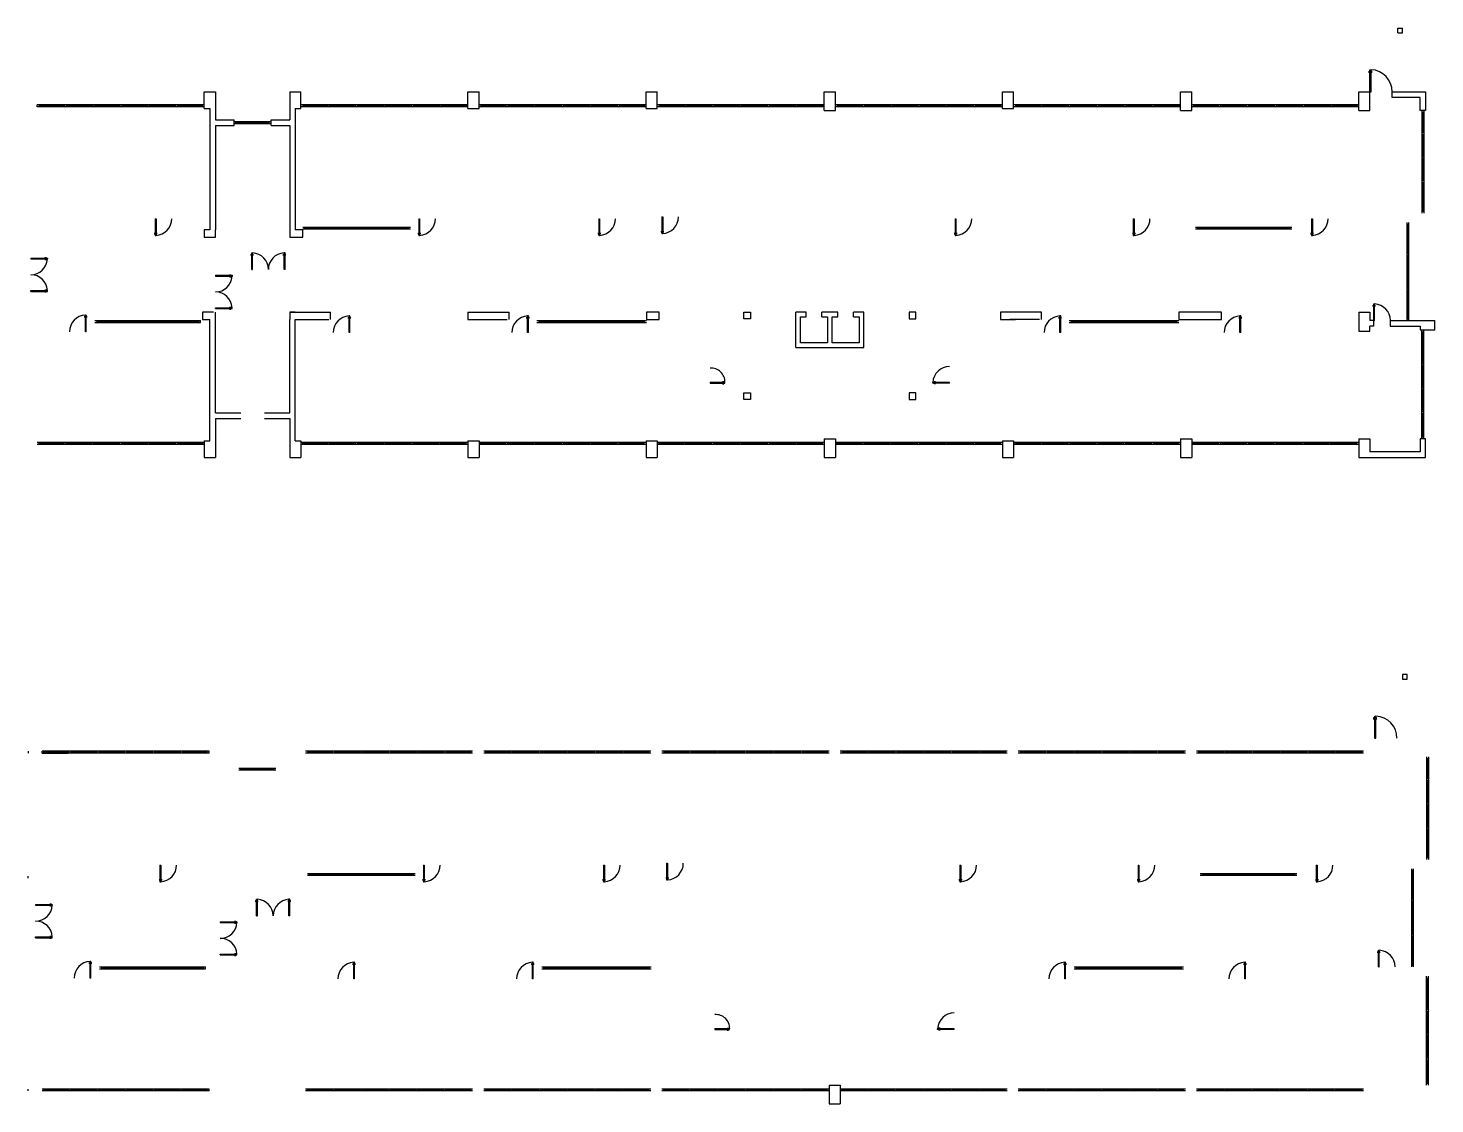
# Model space of a CAD drawing. Header units: millimetres. Extents: x 17501 to 162767, y 66837 to 324015.
# Drawn here: x 17501 to 93294, y 112627 to 170588 of the extents above; entities that cross this region are included whole.
import ezdxf

# ---------------------------------------------------------------- set-up
doc = ezdxf.new("R2010")
doc.units = ezdxf.units.MM
doc.linetypes.add('CONTINUA', pattern=[0])
for name, color, linetype in [('MURI', 7, 'Continuous'), ('serramenti', 4, 'Continuous'), ('Serramenti-Interni', 4, 'Continuous')]:
    doc.layers.add(name, color=color, linetype=linetype)

# ---------------------------------------------------------------- blocks, each defined once
blk = doc.blocks.new('porta des-flat-22')
at = {"layer": 'serramenti', "transparency": 33554687}
for p, q in [((764, 30), (833, 30)), ((833, 30), (833, -2)), ((1, -2), (1, -47)), ((1, -2), (899, -2)), ((1, -47), (899, -47)), ((764, -80), (833, -80)), ((833, -47), (833, -80)), ((899, -2), (899, -47))]:
    blk.add_line(p, q, dxfattribs=at)
blk.add_arc((0, 0), 900, 270.0321, 356.98402, dxfattribs=at)
blk = doc.blocks.new('porta des-flat-23')
at = {"layer": 'serramenti', "transparency": 33554687}
for p, q in [((1, 2), (1, 47)), ((1, 47), (899, 47)), ((1, 2), (899, 2)), ((764, 80), (833, 80)), ((833, 47), (833, 80)), ((833, -30), (833, 2)), ((899, 2), (899, 47)), ((764, -30), (833, -30))]:
    blk.add_line(p, q, dxfattribs=at)
blk.add_arc((0, 0), 900, 3.01598, 89.9679, dxfattribs=at)
blk = doc.blocks.new('porta des-flat-24')
at = {"layer": 'serramenti', "transparency": 33554687}
for p, q in [((-80, 764), (-80, 833)), ((-47, 833), (-80, 833)), ((-47, 1), (-47, 899)), ((-2, 899), (-47, 899)), ((-2, 1), (-2, 899)), ((30, 833), (-2, 833)), ((30, 764), (30, 833)), ((-2, 1), (-47, 1))]:
    blk.add_line(p, q, dxfattribs=at)
blk.add_arc((0, 0), 900, 93.01598, 179.9679, dxfattribs=at)
blk = doc.blocks.new('porta des-flat-25')
at = {"layer": 'serramenti', "transparency": 33554687}
for p, q in [((-30, 764), (-30, 833)), ((-30, 833), (2, 833)), ((2, 1), (2, 899)), ((2, 899), (47, 899)), ((47, 1), (47, 899)), ((47, 833), (80, 833)), ((80, 764), (80, 833)), ((2, 1), (47, 1))]:
    blk.add_line(p, q, dxfattribs=at)
blk.add_arc((0, 0), 900, 0.0321, 86.98402, dxfattribs=at)
blk = doc.blocks.new('porta des-flat-26')
at = {"layer": 'serramenti', "transparency": 33554687}
for p, q in [((-79, 764), (-79, 833)), ((-47, 833), (-79, 833)), ((-47, 1), (-47, 899)), ((-2, 899), (-47, 899)), ((-2, 1), (-2, 899)), ((30, 833), (-2, 833)), ((30, 764), (30, 833)), ((-2, 1), (-47, 1))]:
    blk.add_line(p, q, dxfattribs=at)
blk.add_arc((0, 0), 900, 92.99284, 179.94476, dxfattribs=at)
blk = doc.blocks.new('porta des-flat-27')
at = {"layer": 'serramenti', "transparency": 33554687}
for p, q in [((2, -1), (47, -1)), ((2, -1), (2, -899)), ((47, -1), (47, -899)), ((-30, -764), (-30, -833)), ((-30, -833), (2, -833)), ((2, -899), (47, -899)), ((47, -833), (79, -833)), ((79, -764), (79, -833))]:
    blk.add_line(p, q, dxfattribs=at)
blk.add_arc((0, 0), 900, 272.99284, 359.94476, dxfattribs=at)
blk = doc.blocks.new('porta des-flat-28')
at = {"layer": 'serramenti', "transparency": 33554687}
for p, q in [((-79, 764), (-79, 833)), ((-47, 833), (-79, 833)), ((-47, 1), (-47, 899)), ((-2, 899), (-47, 899)), ((-2, 1), (-2, 899)), ((30, 833), (-2, 833)), ((30, 764), (30, 833)), ((-2, 1), (-47, 1))]:
    blk.add_line(p, q, dxfattribs=at)
blk.add_arc((0, 0), 900, 92.99284, 179.94476, dxfattribs=at)
blk = doc.blocks.new('porta des-flat-29')
at = {"layer": 'serramenti', "transparency": 33554687}
for p, q in [((2, -1), (47, -1)), ((2, -1), (2, -899)), ((47, -1), (47, -899)), ((-30, -764), (-30, -833)), ((-30, -833), (2, -833)), ((2, -899), (47, -899)), ((47, -833), (79, -833)), ((79, -764), (79, -833))]:
    blk.add_line(p, q, dxfattribs=at)
blk.add_arc((0, 0), 900, 272.99284, 359.94476, dxfattribs=at)
blk = doc.blocks.new('porta des-flat-30')
at = {"layer": 'serramenti', "transparency": 33554687}
for p, q in [((2, -1), (47, -1)), ((2, -1), (2, -899)), ((47, -1), (47, -899)), ((-30, -764), (-30, -833)), ((-30, -833), (2, -833)), ((2, -899), (47, -899)), ((47, -833), (79, -833)), ((79, -764), (79, -833))]:
    blk.add_line(p, q, dxfattribs=at)
blk.add_arc((0, 0), 900, 272.99284, 359.94476, dxfattribs=at)
blk = doc.blocks.new('porta des-flat-31')
at = {"layer": 'serramenti', "transparency": 33554687}
for p, q in [((-79, 764), (-79, 833)), ((-47, 833), (-79, 833)), ((-47, 1), (-47, 899)), ((-2, 899), (-47, 899)), ((-2, 1), (-2, 899)), ((30, 833), (-2, 833)), ((30, 764), (30, 833)), ((-2, 1), (-47, 1))]:
    blk.add_line(p, q, dxfattribs=at)
blk.add_arc((0, 0), 900, 92.99284, 179.94476, dxfattribs=at)
blk = doc.blocks.new('porta des-flat-32')
at = {"layer": 'serramenti', "transparency": 33554687}
for p, q in [((-1, 47), (-899, 47)), ((-899, 2), (-899, 47)), ((-1, 2), (-899, 2)), ((-764, 79), (-833, 79)), ((-833, 47), (-833, 79)), ((-833, -30), (-833, 2)), ((-1, 2), (-1, 47)), ((-764, -30), (-833, -30))]:
    blk.add_line(p, q, dxfattribs=at)
blk.add_arc((0, 0), 900, 90.05524, 177.00716, dxfattribs=at)
blk = doc.blocks.new('porta des-flat-33')
at = {"layer": 'serramenti', "transparency": 33554687}
for p, q in [((2, -1), (47, -1)), ((2, -1), (2, -899)), ((47, -1), (47, -899)), ((-30, -764), (-30, -833)), ((-30, -833), (2, -833)), ((2, -899), (47, -899)), ((47, -833), (79, -833)), ((79, -764), (79, -833))]:
    blk.add_line(p, q, dxfattribs=at)
blk.add_arc((0, 0), 900, 272.99284, 359.94476, dxfattribs=at)
blk = doc.blocks.new('porta des-flat-34')
at = {"layer": 'serramenti', "transparency": 33554687}
for p, q in [((2, -1), (47, -1)), ((2, -1), (2, -899)), ((47, -1), (47, -899)), ((-30, -764), (-30, -833)), ((-30, -833), (2, -833)), ((2, -899), (47, -899)), ((47, -833), (79, -833)), ((79, -764), (79, -833))]:
    blk.add_line(p, q, dxfattribs=at)
blk.add_arc((0, 0), 900, 272.99284, 359.94476, dxfattribs=at)
blk = doc.blocks.new('porta des-flat-35')
at = {"layer": 'serramenti', "transparency": 33554687}
for p, q in [((2, -1), (47, -1)), ((2, -1), (2, -899)), ((47, -1), (47, -899)), ((-30, -764), (-30, -833)), ((-30, -833), (2, -833)), ((2, -899), (47, -899)), ((47, -833), (79, -833)), ((79, -764), (79, -833))]:
    blk.add_line(p, q, dxfattribs=at)
blk.add_arc((0, 0), 900, 272.99284, 359.94476, dxfattribs=at)
blk = doc.blocks.new('porta des-flat-36')
at = {"layer": 'serramenti', "transparency": 33554687}
for p, q in [((-79, 764), (-79, 833)), ((-47, 833), (-79, 833)), ((-47, 1), (-47, 899)), ((-2, 899), (-47, 899)), ((-2, 1), (-2, 899)), ((30, 833), (-2, 833)), ((30, 764), (30, 833)), ((-2, 1), (-47, 1))]:
    blk.add_line(p, q, dxfattribs=at)
blk.add_arc((0, 0), 900, 92.99284, 179.94476, dxfattribs=at)
blk = doc.blocks.new('porta des-flat-37')
at = {"layer": 'serramenti', "transparency": 33554687}
for p, q in [((-30, 764), (-30, 833)), ((-30, 833), (2, 833)), ((2, 1), (2, 899)), ((2, 899), (47, 899)), ((47, 1), (47, 899)), ((47, 833), (79, 833)), ((79, 764), (79, 833)), ((2, 1), (47, 1))]:
    blk.add_line(p, q, dxfattribs=at)
blk.add_arc((0, 0), 900, 0.05524, 87.00716, dxfattribs=at)
blk = doc.blocks.new('porta des-flat-38')
at = {"layer": 'serramenti', "transparency": 33554687}
for p, q in [((-41, 1022), (-41, 1114)), ((-41, 1114), (3, 1114)), ((3, 1), (3, 1201)), ((3, 1201), (63, 1201)), ((63, 1), (63, 1201)), ((63, 1114), (106, 1114)), ((106, 1022), (106, 1114)), ((3, 1), (63, 1))]:
    blk.add_line(p, q, dxfattribs=at)
blk.add_ellipse((0, 0), major_axis=(850, -850), ratio=1, start_param=0.786362, end_param=2.30396, dxfattribs=at)
blk = doc.blocks.new('porta des-flat-39')
at = {"layer": 'serramenti', "transparency": 33554687}
for p, q in [((-41, 1022), (-41, 1114)), ((-41, 1114), (3, 1114)), ((3, 1), (3, 1201)), ((3, 1201), (63, 1201)), ((63, 1), (63, 1201)), ((63, 1114), (106, 1114)), ((106, 1022), (106, 1114)), ((3, 1), (63, 1))]:
    blk.add_line(p, q, dxfattribs=at)
blk.add_ellipse((0, 0), major_axis=(850, -850), ratio=1, start_param=0.786362, end_param=2.30396, dxfattribs=at)
blk = doc.blocks.new('porta des-flat-40')
at = {"layer": 'serramenti', "transparency": 33554687}
for p, q in [((764, 30), (833, 30)), ((833, 30), (833, -2)), ((1, -2), (1, -47)), ((1, -2), (899, -2)), ((1, -47), (899, -47)), ((764, -80), (833, -80)), ((833, -47), (833, -80)), ((899, -2), (899, -47))]:
    blk.add_line(p, q, dxfattribs=at)
blk.add_arc((0, 0), 900, 270.0321, 356.98402, dxfattribs=at)
blk = doc.blocks.new('porta des-flat-41')
at = {"layer": 'serramenti', "transparency": 33554687}
for p, q in [((1, 2), (1, 47)), ((1, 47), (899, 47)), ((1, 2), (899, 2)), ((764, 80), (833, 80)), ((833, 47), (833, 80)), ((833, -30), (833, 2)), ((899, 2), (899, 47)), ((764, -30), (833, -30))]:
    blk.add_line(p, q, dxfattribs=at)
blk.add_arc((0, 0), 900, 3.01598, 89.9679, dxfattribs=at)
blk = doc.blocks.new('porta des-flat-42')
at = {"layer": 'serramenti', "transparency": 33554687}
for p, q in [((-80, 764), (-80, 833)), ((-47, 833), (-80, 833)), ((-47, 1), (-47, 899)), ((-2, 899), (-47, 899)), ((-2, 1), (-2, 899)), ((30, 833), (-2, 833)), ((30, 764), (30, 833)), ((-2, 1), (-47, 1))]:
    blk.add_line(p, q, dxfattribs=at)
blk.add_arc((0, 0), 900, 93.01598, 179.9679, dxfattribs=at)
blk = doc.blocks.new('porta des-flat-43')
at = {"layer": 'serramenti', "transparency": 33554687}
for p, q in [((-30, 764), (-30, 833)), ((-30, 833), (2, 833)), ((2, 1), (2, 899)), ((2, 899), (47, 899)), ((47, 1), (47, 899)), ((47, 833), (80, 833)), ((80, 764), (80, 833)), ((2, 1), (47, 1))]:
    blk.add_line(p, q, dxfattribs=at)
blk.add_arc((0, 0), 900, 0.0321, 86.98402, dxfattribs=at)
blk = doc.blocks.new('porta des-flat-44')
at = {"layer": 'serramenti', "transparency": 33554687}
for p, q in [((-79, 764), (-79, 833)), ((-47, 833), (-79, 833)), ((-47, 1), (-47, 899)), ((-2, 899), (-47, 899)), ((-2, 1), (-2, 899)), ((30, 833), (-2, 833)), ((30, 764), (30, 833)), ((-2, 1), (-47, 1))]:
    blk.add_line(p, q, dxfattribs=at)
blk.add_arc((0, 0), 900, 92.99284, 179.94476, dxfattribs=at)
blk = doc.blocks.new('porta des-flat-45')
at = {"layer": 'serramenti', "transparency": 33554687}
for p, q in [((2, -1), (47, -1)), ((2, -1), (2, -899)), ((47, -1), (47, -899)), ((-30, -764), (-30, -833)), ((-30, -833), (2, -833)), ((2, -899), (47, -899)), ((47, -833), (79, -833)), ((79, -764), (79, -833))]:
    blk.add_line(p, q, dxfattribs=at)
blk.add_arc((0, 0), 900, 272.99284, 359.94476, dxfattribs=at)
blk = doc.blocks.new('porta des-flat-46')
at = {"layer": 'serramenti', "transparency": 33554687}
for p, q in [((-79, 764), (-79, 833)), ((-47, 833), (-79, 833)), ((-47, 1), (-47, 899)), ((-2, 899), (-47, 899)), ((-2, 1), (-2, 899)), ((30, 833), (-2, 833)), ((30, 764), (30, 833)), ((-2, 1), (-47, 1))]:
    blk.add_line(p, q, dxfattribs=at)
blk.add_arc((0, 0), 900, 92.99284, 179.94476, dxfattribs=at)
blk = doc.blocks.new('porta des-flat-47')
at = {"layer": 'serramenti', "transparency": 33554687}
for p, q in [((2, -1), (47, -1)), ((2, -1), (2, -899)), ((47, -1), (47, -899)), ((-30, -764), (-30, -833)), ((-30, -833), (2, -833)), ((2, -899), (47, -899)), ((47, -833), (79, -833)), ((79, -764), (79, -833))]:
    blk.add_line(p, q, dxfattribs=at)
blk.add_arc((0, 0), 900, 272.99284, 359.94476, dxfattribs=at)
blk = doc.blocks.new('porta des-flat-48')
at = {"layer": 'serramenti', "transparency": 33554687}
for p, q in [((2, -1), (47, -1)), ((2, -1), (2, -899)), ((47, -1), (47, -899)), ((-30, -764), (-30, -833)), ((-30, -833), (2, -833)), ((2, -899), (47, -899)), ((47, -833), (79, -833)), ((79, -764), (79, -833))]:
    blk.add_line(p, q, dxfattribs=at)
blk.add_arc((0, 0), 900, 272.99284, 359.94476, dxfattribs=at)
blk = doc.blocks.new('porta des-flat-49')
at = {"layer": 'serramenti', "transparency": 33554687}
for p, q in [((-79, 764), (-79, 833)), ((-47, 833), (-79, 833)), ((-47, 1), (-47, 899)), ((-2, 899), (-47, 899)), ((-2, 1), (-2, 899)), ((30, 833), (-2, 833)), ((30, 764), (30, 833)), ((-2, 1), (-47, 1))]:
    blk.add_line(p, q, dxfattribs=at)
blk.add_arc((0, 0), 900, 92.99284, 179.94476, dxfattribs=at)
blk = doc.blocks.new('porta des-flat-50')
at = {"layer": 'serramenti', "transparency": 33554687}
for p, q in [((-1, 47), (-899, 47)), ((-899, 2), (-899, 47)), ((-1, 2), (-899, 2)), ((-764, 79), (-833, 79)), ((-833, 47), (-833, 79)), ((-833, -30), (-833, 2)), ((-1, 2), (-1, 47)), ((-764, -30), (-833, -30))]:
    blk.add_line(p, q, dxfattribs=at)
blk.add_arc((0, 0), 900, 90.05524, 177.00716, dxfattribs=at)
blk = doc.blocks.new('porta des-flat-51')
at = {"layer": 'serramenti', "transparency": 33554687}
for p, q in [((2, -1), (47, -1)), ((2, -1), (2, -899)), ((47, -1), (47, -899)), ((-30, -764), (-30, -833)), ((-30, -833), (2, -833)), ((2, -899), (47, -899)), ((47, -833), (79, -833)), ((79, -764), (79, -833))]:
    blk.add_line(p, q, dxfattribs=at)
blk.add_arc((0, 0), 900, 272.99284, 359.94476, dxfattribs=at)
blk = doc.blocks.new('porta des-flat-52')
at = {"layer": 'serramenti', "transparency": 33554687}
for p, q in [((2, -1), (47, -1)), ((2, -1), (2, -899)), ((47, -1), (47, -899)), ((-30, -764), (-30, -833)), ((-30, -833), (2, -833)), ((2, -899), (47, -899)), ((47, -833), (79, -833)), ((79, -764), (79, -833))]:
    blk.add_line(p, q, dxfattribs=at)
blk.add_arc((0, 0), 900, 272.99284, 359.94476, dxfattribs=at)
blk = doc.blocks.new('porta des-flat-53')
at = {"layer": 'serramenti', "transparency": 33554687}
for p, q in [((2, -1), (47, -1)), ((2, -1), (2, -899)), ((47, -1), (47, -899)), ((-30, -764), (-30, -833)), ((-30, -833), (2, -833)), ((2, -899), (47, -899)), ((47, -833), (79, -833)), ((79, -764), (79, -833))]:
    blk.add_line(p, q, dxfattribs=at)
blk.add_arc((0, 0), 900, 272.99284, 359.94476, dxfattribs=at)
blk = doc.blocks.new('porta des-flat-54')
at = {"layer": 'serramenti', "transparency": 33554687}
for p, q in [((-79, 764), (-79, 833)), ((-47, 833), (-79, 833)), ((-47, 1), (-47, 899)), ((-2, 899), (-47, 899)), ((-2, 1), (-2, 899)), ((30, 833), (-2, 833)), ((30, 764), (30, 833)), ((-2, 1), (-47, 1))]:
    blk.add_line(p, q, dxfattribs=at)
blk.add_arc((0, 0), 900, 92.99284, 179.94476, dxfattribs=at)
blk = doc.blocks.new('porta des-flat-55')
at = {"layer": 'serramenti', "transparency": 33554687}
for p, q in [((-30, 764), (-30, 833)), ((-30, 833), (2, 833)), ((2, 1), (2, 899)), ((2, 899), (47, 899)), ((47, 1), (47, 899)), ((47, 833), (79, 833)), ((79, 764), (79, 833)), ((2, 1), (47, 1))]:
    blk.add_line(p, q, dxfattribs=at)
blk.add_arc((0, 0), 900, 0.05524, 87.00716, dxfattribs=at)
blk = doc.blocks.new('porta des-flat-56')
at = {"layer": 'serramenti', "transparency": 33554687}
for p, q in [((-41, 1022), (-41, 1114)), ((-41, 1114), (3, 1114)), ((3, 1), (3, 1201)), ((3, 1201), (63, 1201)), ((63, 1), (63, 1201)), ((63, 1114), (106, 1114)), ((106, 1022), (106, 1114)), ((3, 1), (63, 1))]:
    blk.add_line(p, q, dxfattribs=at)
blk.add_ellipse((0, 0), major_axis=(850, -850), ratio=1, start_param=0.786362, end_param=2.30396, dxfattribs=at)
blk = doc.blocks.new('porta des-flat-57')
at = {"layer": 'serramenti', "transparency": 33554687}
for p, q in [((-41, 1022), (-41, 1114)), ((-41, 1114), (3, 1114)), ((3, 1), (3, 1201)), ((3, 1201), (63, 1201)), ((63, 1), (63, 1201)), ((63, 1114), (106, 1114)), ((106, 1022), (106, 1114)), ((3, 1), (63, 1))]:
    blk.add_line(p, q, dxfattribs=at)
blk.add_ellipse((0, 0), major_axis=(850, -850), ratio=1, start_param=0.786362, end_param=2.30396, dxfattribs=at)

msp = doc.modelspace()

# ---------------------------------------------------------------- linework, layer by layer
at = {"layer": 'MURI', "linetype": 'CONTINUA', "transparency": 33554687}
for p, q in [((91294, 170338), (91294, 170588)), ((91294, 170588), (91544, 170588)), ((91544, 170338), (91544, 170588)), ((91294, 170338), (91544, 170338)), ((41194, 155282), (41194, 154882)), ((50814, 155282), (50814, 154882)), ((51494, 155282), (50814, 155282)), ((50814, 154882), (51494, 154882)), ((51494, 154882), (51494, 155282)), ((58864, 153382), (58864, 155282)), ((59416, 155282), (58864, 155282)), ((59416, 155032), (59416, 155282)), ((60266, 155032), (60266, 155282)), ((61121, 155282), (60266, 155282)), ((61121, 155032), (61121, 155282)), ((62524, 155282), (61971, 155282)), ((61971, 155032), (61971, 155282)), ((62524, 153382), (62524, 155282)), ((80294, 154882), (81794, 154882)), ((89996, 154832), (89794, 154832)), ((89996, 154832), (89996, 154532)), ((89996, 154532), (89794, 154532)), ((89794, 154254), (89794, 154532)), ((58864, 153382), (62524, 153382))]:
    msp.add_line(p, q, dxfattribs=at)
at = {"layer": 'MURI', "linetype": 'Continuous', "transparency": 33554687}
for p, q in [((26994, 166249), (26994, 167149)), ((26994, 167149), (27594, 167149)), ((27594, 167149), (27594, 165649)), ((31594, 167149), (31594, 165649)), ((31594, 167149), (32194, 167149)), ((32194, 166249), (32194, 167149)), ((41194, 166249), (41194, 167149)), ((41194, 167149), (41794, 167149)), ((41794, 166249), (41794, 167149)), ((50794, 166249), (50794, 167149)), ((50794, 167149), (51394, 167149)), ((51394, 166249), (51394, 167149)), ((60394, 167149), (60994, 167149)), ((60394, 166143), (60394, 167149)), ((60994, 166143), (60994, 167149)), ((69994, 166249), (69994, 167149)), ((69994, 167149), (70594, 167149)), ((70594, 166249), (70594, 167149)), ((79594, 167149), (80194, 167149)), ((79594, 166143), (79594, 167149)), ((80194, 166143), (80194, 167149)), ((89194, 167149), (89794, 167149)), ((89194, 166143), (89194, 167149)), ((89794, 166143), (89794, 167149)), ((90994, 166849), (90994, 167149)), ((90994, 167149), (92794, 167149)), ((92494, 166849), (90994, 166849)), ((92494, 166149), (92494, 166849)), ((92794, 167149), (92794, 166149)), ((26994, 166249), (27294, 166249)), ((27294, 166249), (27294, 159721)), ((31894, 166249), (32194, 166249)), ((31894, 166249), (31894, 159721)), ((41194, 166249), (41794, 166249)), ((50794, 166249), (51394, 166249)), ((60394, 166143), (60994, 166143)), ((69994, 166249), (70594, 166249)), ((79594, 166143), (80194, 166143)), ((89194, 166143), (89794, 166143)), ((92794, 166149), (92494, 166149)), ((27594, 165649), (28594, 165649)), ((27594, 165349), (28594, 165349)), ((27594, 165349), (27594, 159721)), ((28594, 165349), (28594, 165649)), ((30594, 165349), (30594, 165649)), ((30594, 165649), (31594, 165649)), ((30594, 165349), (31594, 165349)), ((31594, 165349), (31594, 159721)), ((27294, 148354), (27294, 154882)), ((31594, 155282), (33794, 155282)), ((31594, 149854), (31594, 154882)), ((31894, 154882), (33694, 154882)), ((31894, 148354), (31894, 154882)), ((33794, 154882), (33794, 155282)), ((41194, 155282), (43414, 155282)), ((41194, 154882), (43314, 154882)), ((43414, 154882), (43414, 155282)), ((72094, 155282), (69994, 155282)), ((71994, 154882), (70394, 154882)), ((72094, 154882), (72094, 155282)), ((81794, 155282), (79594, 155282)), ((81794, 154882), (81794, 155282)), ((89194, 155282), (89794, 155282)), ((89194, 155282), (89194, 154254)), ((89794, 155282), (89794, 154832)), ((90894, 154832), (90894, 154532)), ((90894, 154832), (93294, 154832)), ((93294, 154332), (93294, 154832)), ((89194, 154254), (89794, 154254)), ((90894, 154532), (92494, 154532)), ((92494, 154532), (92494, 154332)), ((92494, 154332), (93294, 154332)), ((27594, 149854), (28964, 149854)), ((27594, 149554), (27594, 147454)), ((27594, 149554), (28964, 149554)), ((30244, 149854), (31594, 149854)), ((30244, 149554), (31594, 149554)), ((31594, 149554), (31594, 147454)), ((26994, 148354), (26994, 147454)), ((26994, 148354), (27294, 148354)), ((31894, 148354), (32194, 148354)), ((32194, 148354), (32194, 147454)), ((41194, 148354), (41194, 147454)), ((41194, 148354), (41794, 148354)), ((41794, 148354), (41794, 147454)), ((50794, 148354), (50794, 147454)), ((50794, 148354), (51394, 148354)), ((51394, 148354), (51394, 147454)), ((60394, 148460), (60994, 148460)), ((60394, 148460), (60394, 147454)), ((60994, 148460), (60994, 147454)), ((69994, 148354), (69994, 147454)), ((69994, 148354), (70594, 148354)), ((70594, 148354), (70594, 147454)), ((79594, 148460), (80194, 148460)), ((79594, 148460), (79594, 147454)), ((80194, 148460), (80194, 147454)), ((89194, 148460), (89794, 148460)), ((89194, 148460), (89194, 147454)), ((89794, 148460), (89794, 147754)), ((92794, 148454), (92494, 148454)), ((92494, 148454), (92494, 147754)), ((92794, 147454), (92794, 148454)), ((26994, 147454), (27594, 147454)), ((31594, 147454), (32194, 147454)), ((41194, 147454), (41794, 147454)), ((50794, 147454), (51394, 147454)), ((60394, 147454), (60994, 147454)), ((69994, 147454), (70594, 147454)), ((79594, 147454), (80194, 147454)), ((89194, 147454), (92794, 147454)), ((92494, 147754), (89794, 147754)), ((60651, 113633), (61251, 113633)), ((60651, 113633), (60651, 112627)), ((61251, 113633), (61251, 112627)), ((60651, 112627), (61251, 112627))]:
    msp.add_line(p, q, dxfattribs=at)
at = {"layer": 'MURI', "linetype": 'CONTINUA', "transparency": 33554687}
for points in [[(27294, 159721), (26994, 159721), (26994, 159321), (27594, 159321), (27594, 159721)], [(31594, 159721), (31594, 159321), (32294, 159321), (32294, 159721), (31894, 159721)], [(27294, 155282), (26894, 155282), (26894, 154882), (27294, 154882)], [(27494, 155282), (27294, 155282)], [(27594, 149854), (27594, 155282)], [(31894, 155282), (31594, 155282), (31594, 154882)], [(56414, 154932), (56064, 154932), (56064, 155282), (56414, 155282), (56414, 154932)], [(60266, 155032), (60569, 155032), (60569, 153632), (59114, 153632), (59114, 155032), (59416, 155032)], [(61971, 155032), (62274, 155032), (62274, 153632), (60819, 153632), (60819, 155032), (61121, 155032)], [(64974, 154932), (65324, 154932), (65324, 155282), (64974, 155282), (64974, 154932)], [(70294, 155282), (69894, 155282), (69894, 154882), (70694, 154882)], [(79894, 155282), (79494, 155282), (79494, 154882), (80294, 154882)], [(80294, 155282), (79894, 155282)], [(56414, 150582), (56064, 150582), (56064, 150932), (56414, 150932), (56414, 150582)], [(64974, 150582), (65324, 150582), (65324, 150932), (64974, 150932), (64974, 150582)]]:
    msp.add_lwpolyline(points, dxfattribs=at)
msp.add_lwpolyline([(91801, 135762), (91551, 135762), (91551, 135512), (91801, 135512)], close=True, dxfattribs=at)
at = {"layer": 'serramenti', "linetype": 'CONTINUA', "transparency": 33554687}
for p, q in [((19394, 166449), (17994, 166449)), ((19394, 166349), (17994, 166349)), ((19651, 131623), (18251, 131623)), ((18251, 131523), (19651, 131523)), ((17501, 124795), (17501, 124895))]:
    msp.add_line(p, q, dxfattribs=at)
at = {"layer": 'serramenti', "linetype": 'Continuous', "transparency": 33554687}
for p, q in [((26994, 166449), (17994, 166449)), ((17994, 166349), (17994, 166449)), ((26994, 166349), (17994, 166349)), ((18094, 166449), (18094, 166349)), ((19444, 166399), (18094, 166399)), ((19444, 166449), (19444, 166349)), ((19544, 166449), (19544, 166349)), ((20944, 166399), (19544, 166399)), ((20944, 166449), (20944, 166349)), ((21044, 166449), (21044, 166349)), ((22444, 166399), (21044, 166399)), ((22444, 166449), (22444, 166349)), ((22544, 166449), (22544, 166349)), ((23944, 166399), (22544, 166399)), ((23944, 166449), (23944, 166349)), ((24044, 166449), (24044, 166349)), ((25444, 166399), (24044, 166399)), ((25444, 166449), (25444, 166349)), ((25544, 166449), (25544, 166349)), ((26894, 166399), (25544, 166399)), ((26894, 166349), (26894, 166449)), ((26994, 166349), (26994, 166449)), ((41194, 166449), (32194, 166449)), ((41194, 166349), (32194, 166349)), ((32294, 166449), (32294, 166349)), ((33644, 166399), (32294, 166399)), ((33644, 166449), (33644, 166349)), ((33744, 166449), (33744, 166349)), ((35144, 166399), (33744, 166399)), ((35144, 166449), (35144, 166349)), ((35244, 166449), (35244, 166349)), ((36644, 166399), (35244, 166399)), ((36644, 166449), (36644, 166349)), ((36744, 166449), (36744, 166349)), ((38144, 166399), (36744, 166399)), ((38144, 166449), (38144, 166349)), ((38244, 166449), (38244, 166349)), ((39644, 166399), (38244, 166399)), ((39644, 166449), (39644, 166349)), ((39744, 166449), (39744, 166349)), ((41094, 166399), (39744, 166399)), ((41094, 166449), (41094, 166349)), ((50794, 166449), (41794, 166449)), ((50794, 166349), (41794, 166349)), ((41894, 166449), (41894, 166349)), ((43244, 166399), (41894, 166399)), ((43244, 166449), (43244, 166349)), ((43344, 166449), (43344, 166349)), ((44744, 166399), (43344, 166399)), ((44744, 166449), (44744, 166349)), ((44844, 166449), (44844, 166349)), ((46244, 166399), (44844, 166399)), ((46244, 166449), (46244, 166349)), ((46344, 166449), (46344, 166349)), ((47744, 166399), (46344, 166399)), ((47744, 166449), (47744, 166349)), ((47844, 166449), (47844, 166349)), ((49244, 166399), (47844, 166399)), ((49244, 166449), (49244, 166349)), ((49344, 166449), (49344, 166349)), ((50694, 166399), (49344, 166399)), ((50694, 166449), (50694, 166349)), ((60394, 166449), (51394, 166449)), ((60394, 166349), (51394, 166349)), ((51494, 166449), (51494, 166349)), ((52844, 166399), (51494, 166399)), ((52844, 166449), (52844, 166349)), ((52944, 166449), (52944, 166349)), ((54344, 166399), (52944, 166399)), ((54344, 166449), (54344, 166349)), ((54444, 166449), (54444, 166349)), ((55844, 166399), (54444, 166399)), ((55844, 166449), (55844, 166349)), ((55944, 166449), (55944, 166349)), ((57344, 166399), (55944, 166399)), ((57344, 166449), (57344, 166349)), ((57444, 166449), (57444, 166349)), ((58844, 166399), (57444, 166399)), ((58844, 166449), (58844, 166349)), ((58944, 166449), (58944, 166349)), ((60294, 166399), (58944, 166399)), ((60294, 166449), (60294, 166349)), ((69994, 166449), (60994, 166449)), ((69994, 166349), (60994, 166349)), ((61094, 166449), (61094, 166349)), ((62444, 166399), (61094, 166399)), ((62444, 166449), (62444, 166349)), ((62544, 166449), (62544, 166349)), ((63944, 166399), (62544, 166399)), ((63944, 166449), (63944, 166349)), ((64044, 166449), (64044, 166349)), ((65444, 166399), (64044, 166399)), ((65444, 166449), (65444, 166349)), ((65544, 166449), (65544, 166349)), ((66944, 166399), (65544, 166399)), ((66944, 166449), (66944, 166349)), ((67044, 166449), (67044, 166349)), ((68444, 166399), (67044, 166399)), ((68444, 166449), (68444, 166349)), ((68544, 166449), (68544, 166349)), ((69894, 166399), (68544, 166399)), ((69894, 166449), (69894, 166349)), ((79594, 166449), (70594, 166449)), ((79594, 166349), (70594, 166349)), ((70694, 166449), (70694, 166349)), ((72044, 166399), (70694, 166399)), ((72044, 166449), (72044, 166349)), ((72144, 166449), (72144, 166349)), ((73544, 166399), (72144, 166399)), ((73544, 166449), (73544, 166349)), ((73644, 166449), (73644, 166349)), ((75044, 166399), (73644, 166399)), ((75044, 166449), (75044, 166349)), ((75144, 166449), (75144, 166349)), ((76544, 166399), (75144, 166399)), ((76544, 166449), (76544, 166349)), ((76644, 166449), (76644, 166349)), ((78044, 166399), (76644, 166399)), ((78044, 166449), (78044, 166349)), ((78144, 166449), (78144, 166349)), ((79494, 166399), (78144, 166399)), ((79494, 166449), (79494, 166349)), ((89194, 166449), (80194, 166449)), ((89194, 166349), (80194, 166349)), ((80294, 166449), (80294, 166349)), ((81644, 166399), (80294, 166399)), ((81644, 166449), (81644, 166349)), ((81744, 166449), (81744, 166349)), ((83144, 166399), (81744, 166399)), ((83144, 166449), (83144, 166349)), ((83244, 166449), (83244, 166349)), ((84644, 166399), (83244, 166399)), ((84644, 166449), (84644, 166349)), ((84744, 166449), (84744, 166349)), ((86144, 166399), (84744, 166399)), ((86144, 166449), (86144, 166349)), ((86244, 166449), (86244, 166349)), ((87644, 166399), (86244, 166399)), ((87644, 166449), (87644, 166349)), ((87744, 166449), (87744, 166349)), ((89094, 166399), (87744, 166399)), ((89094, 166449), (89094, 166349)), ((92594, 166149), (92594, 160621)), ((92694, 166049), (92594, 166049)), ((92644, 166049), (92644, 164964)), ((92694, 166149), (92694, 160621)), ((28594, 165549), (30594, 165549)), ((28594, 165449), (30594, 165449)), ((28694, 165449), (28694, 165549)), ((28694, 165499), (30494, 165499)), ((30494, 165449), (30494, 165549)), ((92694, 164964), (92594, 164964)), ((92694, 164864), (92594, 164864)), ((92644, 164864), (92644, 163658)), ((92694, 163658), (92594, 163658)), ((92694, 163558), (92594, 163558)), ((92644, 163558), (92644, 162353)), ((92694, 162353), (92594, 162353)), ((92694, 162253), (92594, 162253)), ((92644, 162253), (92644, 160721)), ((92594, 160721), (92694, 160721)), ((91794, 154832), (91794, 160121)), ((91794, 160021), (91894, 160021)), ((91844, 158463), (91844, 160021)), ((91894, 154832), (91894, 160121)), ((32294, 159871), (38094, 159871)), ((32294, 159771), (38094, 159771)), ((32394, 159771), (32394, 159871)), ((32394, 159821), (37994, 159821)), ((37994, 159871), (37994, 159771)), ((80392, 159871), (85592, 159871)), ((80392, 159771), (85592, 159771)), ((80492, 159871), (80492, 159771)), ((80492, 159821), (85492, 159821)), ((85492, 159771), (85492, 159871)), ((91794, 158463), (91894, 158463)), ((91794, 158363), (91894, 158363)), ((91844, 156580), (91844, 158363)), ((91794, 156580), (91894, 156580)), ((91794, 156480), (91894, 156480)), ((91844, 154932), (91844, 156480)), ((21094, 154832), (26794, 154832)), ((21094, 154732), (26794, 154732)), ((21194, 154832), (21194, 154732)), ((21194, 154782), (26694, 154782)), ((26694, 154732), (26694, 154832)), ((26794, 154732), (26794, 154832)), ((44914, 154832), (50814, 154832)), ((44914, 154732), (50814, 154732)), ((45014, 154832), (45014, 154732)), ((45014, 154782), (50714, 154782)), ((50714, 154732), (50714, 154832)), ((73594, 154832), (79494, 154832)), ((73594, 154732), (79494, 154732)), ((73694, 154832), (73694, 154732)), ((73694, 154782), (79394, 154782)), ((79394, 154732), (79394, 154832)), ((91794, 154932), (91894, 154932)), ((92594, 148454), (92594, 154332)), ((92594, 154232), (92694, 154232)), ((92644, 152520), (92644, 154232)), ((92694, 148454), (92694, 154332)), ((92694, 152520), (92594, 152520)), ((92694, 152420), (92594, 152420)), ((92644, 151215), (92644, 152420)), ((92694, 151215), (92594, 151215)), ((92694, 151115), (92594, 151115)), ((92644, 149909), (92644, 151115)), ((92694, 149909), (92594, 149909)), ((92694, 149809), (92594, 149809)), ((92644, 148554), (92644, 149809)), ((26994, 148254), (17994, 148254)), ((26994, 148154), (17994, 148154)), ((18094, 148154), (18094, 148254)), ((19444, 148204), (18094, 148204)), ((19444, 148154), (19444, 148254)), ((19544, 148154), (19544, 148254)), ((20944, 148204), (19544, 148204)), ((20944, 148154), (20944, 148254)), ((21044, 148154), (21044, 148254)), ((22444, 148204), (21044, 148204)), ((22444, 148154), (22444, 148254)), ((22544, 148154), (22544, 148254)), ((23944, 148204), (22544, 148204)), ((23944, 148154), (23944, 148254)), ((24044, 148154), (24044, 148254)), ((25444, 148204), (24044, 148204)), ((25444, 148154), (25444, 148254)), ((25544, 148154), (25544, 148254)), ((26894, 148204), (25544, 148204)), ((26894, 148154), (26894, 148254)), ((26994, 148154), (26994, 148254)), ((41194, 148254), (32194, 148254)), ((41194, 148154), (32194, 148154)), ((32294, 148154), (32294, 148254)), ((33644, 148204), (32294, 148204)), ((33644, 148154), (33644, 148254)), ((33744, 148154), (33744, 148254)), ((35144, 148204), (33744, 148204)), ((35144, 148154), (35144, 148254)), ((35244, 148154), (35244, 148254)), ((36644, 148204), (35244, 148204)), ((36644, 148154), (36644, 148254)), ((36744, 148154), (36744, 148254)), ((38144, 148204), (36744, 148204)), ((38144, 148154), (38144, 148254)), ((38244, 148154), (38244, 148254)), ((39644, 148204), (38244, 148204)), ((39644, 148154), (39644, 148254)), ((39744, 148154), (39744, 148254)), ((41094, 148204), (39744, 148204)), ((41094, 148154), (41094, 148254)), ((50794, 148254), (41794, 148254)), ((50794, 148154), (41794, 148154)), ((41894, 148154), (41894, 148254)), ((43244, 148204), (41894, 148204)), ((43244, 148154), (43244, 148254)), ((43344, 148154), (43344, 148254)), ((44744, 148204), (43344, 148204)), ((44744, 148154), (44744, 148254)), ((44844, 148154), (44844, 148254)), ((46244, 148204), (44844, 148204)), ((46244, 148154), (46244, 148254)), ((46344, 148154), (46344, 148254)), ((47744, 148204), (46344, 148204)), ((47744, 148154), (47744, 148254)), ((47844, 148154), (47844, 148254)), ((49244, 148204), (47844, 148204)), ((49244, 148154), (49244, 148254)), ((49344, 148154), (49344, 148254)), ((50694, 148204), (49344, 148204)), ((50694, 148154), (50694, 148254)), ((60394, 148254), (51394, 148254)), ((60394, 148154), (51394, 148154)), ((51494, 148154), (51494, 148254)), ((52844, 148204), (51494, 148204)), ((52844, 148154), (52844, 148254)), ((52944, 148154), (52944, 148254)), ((54344, 148204), (52944, 148204)), ((54344, 148154), (54344, 148254)), ((54444, 148154), (54444, 148254)), ((55844, 148204), (54444, 148204)), ((55844, 148154), (55844, 148254)), ((55944, 148154), (55944, 148254)), ((57344, 148204), (55944, 148204)), ((57344, 148154), (57344, 148254)), ((57444, 148154), (57444, 148254)), ((58844, 148204), (57444, 148204)), ((58844, 148154), (58844, 148254)), ((58944, 148154), (58944, 148254)), ((60294, 148204), (58944, 148204)), ((60294, 148154), (60294, 148254)), ((69994, 148254), (60994, 148254)), ((69994, 148154), (60994, 148154)), ((61094, 148154), (61094, 148254)), ((62444, 148204), (61094, 148204)), ((62444, 148154), (62444, 148254)), ((62544, 148154), (62544, 148254)), ((63944, 148204), (62544, 148204)), ((63944, 148154), (63944, 148254)), ((64044, 148154), (64044, 148254)), ((65444, 148204), (64044, 148204)), ((65444, 148154), (65444, 148254)), ((65544, 148154), (65544, 148254)), ((66944, 148204), (65544, 148204)), ((66944, 148154), (66944, 148254)), ((67044, 148154), (67044, 148254)), ((68444, 148204), (67044, 148204)), ((68444, 148154), (68444, 148254)), ((68544, 148154), (68544, 148254)), ((69894, 148204), (68544, 148204)), ((69894, 148154), (69894, 148254)), ((79594, 148254), (70594, 148254)), ((79594, 148154), (70594, 148154)), ((70694, 148154), (70694, 148254)), ((72044, 148204), (70694, 148204)), ((72044, 148154), (72044, 148254)), ((72144, 148154), (72144, 148254)), ((73544, 148204), (72144, 148204)), ((73544, 148154), (73544, 148254)), ((73644, 148154), (73644, 148254)), ((75044, 148204), (73644, 148204)), ((75044, 148154), (75044, 148254)), ((75144, 148154), (75144, 148254)), ((76544, 148204), (75144, 148204)), ((76544, 148154), (76544, 148254)), ((76644, 148154), (76644, 148254)), ((78044, 148204), (76644, 148204)), ((78044, 148154), (78044, 148254)), ((78144, 148154), (78144, 148254)), ((79494, 148204), (78144, 148204)), ((79494, 148154), (79494, 148254)), ((89194, 148254), (80194, 148254)), ((89194, 148154), (80194, 148154)), ((80294, 148154), (80294, 148254)), ((81644, 148204), (80294, 148204)), ((81644, 148154), (81644, 148254)), ((81744, 148154), (81744, 148254)), ((83144, 148204), (81744, 148204)), ((83144, 148154), (83144, 148254)), ((83244, 148154), (83244, 148254)), ((84644, 148204), (83244, 148204)), ((84644, 148154), (84644, 148254)), ((84744, 148154), (84744, 148254)), ((86144, 148204), (84744, 148204)), ((86144, 148154), (86144, 148254)), ((86244, 148154), (86244, 148254)), ((87594, 148204), (86244, 148204)), ((87594, 148154), (87594, 148254)), ((87694, 148154), (87694, 148254)), ((89094, 148204), (87694, 148204)), ((89094, 148154), (89094, 148254)), ((92694, 148554), (92594, 148554)), ((17501, 131623), (17501, 131523)), ((27251, 131623), (18251, 131623)), ((18251, 131523), (18251, 131623)), ((27251, 131523), (18251, 131523)), ((18351, 131523), (18351, 131623)), ((19701, 131573), (18351, 131573)), ((19701, 131623), (19701, 131523)), ((19801, 131623), (19801, 131523)), ((21201, 131573), (19801, 131573)), ((21201, 131623), (21201, 131523)), ((21301, 131623), (21301, 131523)), ((22701, 131573), (21301, 131573)), ((22701, 131623), (22701, 131523)), ((22801, 131623), (22801, 131523)), ((24201, 131573), (22801, 131573)), ((24201, 131623), (24201, 131523)), ((24301, 131623), (24301, 131523)), ((25701, 131573), (24301, 131573)), ((25701, 131623), (25701, 131523)), ((25801, 131623), (25801, 131523)), ((27151, 131573), (25801, 131573)), ((27151, 131523), (27151, 131623)), ((27251, 131523), (27251, 131623)), ((41451, 131623), (32451, 131623)), ((41451, 131523), (32451, 131523)), ((32551, 131623), (32551, 131523)), ((33901, 131573), (32551, 131573)), ((33901, 131623), (33901, 131523)), ((34001, 131623), (34001, 131523)), ((35401, 131573), (34001, 131573)), ((35401, 131623), (35401, 131523)), ((35501, 131623), (35501, 131523)), ((36901, 131573), (35501, 131573)), ((36901, 131623), (36901, 131523)), ((37001, 131623), (37001, 131523)), ((38401, 131573), (37001, 131573)), ((38401, 131623), (38401, 131523)), ((38501, 131623), (38501, 131523)), ((39901, 131573), (38501, 131573)), ((39901, 131623), (39901, 131523)), ((40001, 131623), (40001, 131523)), ((41351, 131573), (40001, 131573)), ((41351, 131623), (41351, 131523)), ((51051, 131623), (42051, 131623)), ((51051, 131523), (42051, 131523)), ((42151, 131623), (42151, 131523)), ((43501, 131573), (42151, 131573)), ((43501, 131623), (43501, 131523)), ((43601, 131623), (43601, 131523)), ((45001, 131573), (43601, 131573)), ((45001, 131623), (45001, 131523)), ((45101, 131623), (45101, 131523)), ((46501, 131573), (45101, 131573)), ((46501, 131623), (46501, 131523)), ((46601, 131623), (46601, 131523)), ((48001, 131573), (46601, 131573)), ((48001, 131623), (48001, 131523)), ((48101, 131623), (48101, 131523)), ((49501, 131573), (48101, 131573)), ((49501, 131623), (49501, 131523)), ((49601, 131623), (49601, 131523)), ((50951, 131573), (49601, 131573)), ((50951, 131623), (50951, 131523)), ((60651, 131623), (51651, 131623)), ((60651, 131523), (51651, 131523)), ((51751, 131623), (51751, 131523)), ((53101, 131573), (51751, 131573)), ((53101, 131623), (53101, 131523)), ((53201, 131623), (53201, 131523)), ((54601, 131573), (53201, 131573)), ((54601, 131623), (54601, 131523)), ((54701, 131623), (54701, 131523)), ((56101, 131573), (54701, 131573)), ((56101, 131623), (56101, 131523)), ((56201, 131623), (56201, 131523)), ((57601, 131573), (56201, 131573)), ((57601, 131623), (57601, 131523)), ((57701, 131623), (57701, 131523)), ((59101, 131573), (57701, 131573)), ((59101, 131623), (59101, 131523)), ((59201, 131623), (59201, 131523)), ((60551, 131573), (59201, 131573)), ((60551, 131623), (60551, 131523)), ((70251, 131623), (61251, 131623)), ((70251, 131523), (61251, 131523)), ((61351, 131623), (61351, 131523)), ((62701, 131573), (61351, 131573)), ((62701, 131623), (62701, 131523)), ((62801, 131623), (62801, 131523)), ((64201, 131573), (62801, 131573)), ((64201, 131623), (64201, 131523)), ((64301, 131623), (64301, 131523)), ((65701, 131573), (64301, 131573)), ((65701, 131623), (65701, 131523)), ((65801, 131623), (65801, 131523)), ((67201, 131573), (65801, 131573)), ((67201, 131623), (67201, 131523)), ((67301, 131623), (67301, 131523)), ((68701, 131573), (67301, 131573)), ((68701, 131623), (68701, 131523)), ((68801, 131623), (68801, 131523)), ((70151, 131573), (68801, 131573)), ((70151, 131623), (70151, 131523)), ((79851, 131623), (70851, 131623)), ((79851, 131523), (70851, 131523)), ((70951, 131623), (70951, 131523)), ((72301, 131573), (70951, 131573)), ((72301, 131623), (72301, 131523)), ((72401, 131623), (72401, 131523)), ((73801, 131573), (72401, 131573)), ((73801, 131623), (73801, 131523)), ((73901, 131623), (73901, 131523)), ((75301, 131573), (73901, 131573)), ((75301, 131623), (75301, 131523)), ((75401, 131623), (75401, 131523)), ((76801, 131573), (75401, 131573)), ((76801, 131623), (76801, 131523)), ((76901, 131623), (76901, 131523)), ((78301, 131573), (76901, 131573)), ((78301, 131623), (78301, 131523)), ((78401, 131623), (78401, 131523)), ((79751, 131573), (78401, 131573)), ((79751, 131623), (79751, 131523)), ((89451, 131623), (80451, 131623)), ((89451, 131523), (80451, 131523)), ((80551, 131623), (80551, 131523)), ((81901, 131573), (80551, 131573)), ((81901, 131623), (81901, 131523)), ((82001, 131623), (82001, 131523)), ((83401, 131573), (82001, 131573)), ((83401, 131623), (83401, 131523)), ((83501, 131623), (83501, 131523)), ((84901, 131573), (83501, 131573)), ((84901, 131623), (84901, 131523)), ((85001, 131623), (85001, 131523)), ((86401, 131573), (85001, 131573)), ((86401, 131623), (86401, 131523)), ((86501, 131623), (86501, 131523)), ((87901, 131573), (86501, 131573)), ((87901, 131623), (87901, 131523)), ((88001, 131623), (88001, 131523)), ((89351, 131573), (88001, 131573)), ((89351, 131623), (89351, 131523)), ((92851, 131323), (92851, 125795)), ((92951, 131223), (92851, 131223)), ((92901, 131223), (92901, 130138)), ((92951, 131323), (92951, 125795)), ((28851, 130723), (30851, 130723)), ((28851, 130623), (30851, 130623)), ((28951, 130623), (28951, 130723)), ((28951, 130673), (30751, 130673)), ((30751, 130623), (30751, 130723)), ((92951, 130138), (92851, 130138)), ((92951, 130038), (92851, 130038)), ((92901, 130038), (92901, 128832)), ((92951, 128832), (92851, 128832)), ((92951, 128732), (92851, 128732)), ((92901, 128732), (92901, 127527)), ((92951, 127527), (92851, 127527)), ((92951, 127427), (92851, 127427)), ((92901, 127427), (92901, 125895)), ((92851, 125895), (92951, 125895)), ((92051, 120006), (92051, 125295)), ((92051, 125195), (92151, 125195)), ((92101, 123637), (92101, 125195)), ((92151, 120006), (92151, 125295)), ((32551, 125045), (38351, 125045)), ((32551, 124945), (38351, 124945)), ((32651, 124945), (32651, 125045)), ((32651, 124995), (38251, 124995)), ((38251, 125045), (38251, 124945)), ((80648, 125045), (85848, 125045)), ((80648, 124945), (85848, 124945)), ((80748, 125045), (80748, 124945)), ((80748, 124995), (85748, 124995)), ((85748, 124945), (85748, 125045)), ((92051, 123637), (92151, 123637)), ((92051, 123537), (92151, 123537)), ((92101, 121754), (92101, 123537)), ((92051, 121754), (92151, 121754)), ((92051, 121654), (92151, 121654)), ((92101, 120106), (92101, 121654)), ((21351, 120005), (27051, 120005)), ((21351, 119905), (27051, 119905)), ((21451, 120005), (21451, 119905)), ((21451, 119955), (26951, 119955)), ((26951, 119905), (26951, 120005)), ((27051, 119905), (27051, 120005)), ((45171, 120005), (51071, 120005)), ((45171, 119905), (51071, 119905)), ((45271, 120005), (45271, 119905)), ((45271, 119955), (50971, 119955)), ((50971, 119905), (50971, 120005)), ((73851, 120005), (79751, 120005)), ((73851, 119905), (79751, 119905)), ((73951, 120005), (73951, 119905)), ((73951, 119955), (79651, 119955)), ((79651, 119905), (79651, 120005)), ((92051, 120106), (92151, 120106)), ((92851, 113627), (92851, 119506)), ((92851, 119406), (92951, 119406)), ((92901, 117694), (92901, 119406)), ((92951, 113627), (92951, 119506)), ((92951, 117694), (92851, 117694)), ((92951, 117594), (92851, 117594)), ((92901, 116389), (92901, 117594)), ((92951, 116389), (92851, 116389)), ((92951, 116289), (92851, 116289)), ((92901, 115083), (92901, 116289)), ((92951, 115083), (92851, 115083)), ((92951, 114983), (92851, 114983)), ((92901, 113727), (92901, 114983)), ((92951, 113727), (92851, 113727)), ((17501, 113327), (17501, 113427)), ((27251, 113427), (18251, 113427)), ((27251, 113327), (18251, 113327)), ((18351, 113327), (18351, 113427)), ((19701, 113377), (18351, 113377)), ((19701, 113327), (19701, 113427)), ((19801, 113327), (19801, 113427)), ((21201, 113377), (19801, 113377)), ((21201, 113327), (21201, 113427)), ((21301, 113327), (21301, 113427)), ((22701, 113377), (21301, 113377)), ((22701, 113327), (22701, 113427)), ((22801, 113327), (22801, 113427)), ((24201, 113377), (22801, 113377)), ((24201, 113327), (24201, 113427)), ((24301, 113327), (24301, 113427)), ((25701, 113377), (24301, 113377)), ((25701, 113327), (25701, 113427)), ((25801, 113327), (25801, 113427)), ((27151, 113377), (25801, 113377)), ((27151, 113327), (27151, 113427)), ((27251, 113327), (27251, 113427)), ((41451, 113427), (32451, 113427)), ((41451, 113327), (32451, 113327)), ((32551, 113327), (32551, 113427)), ((33901, 113377), (32551, 113377)), ((33901, 113327), (33901, 113427)), ((34001, 113327), (34001, 113427)), ((35401, 113377), (34001, 113377)), ((35401, 113327), (35401, 113427)), ((35501, 113327), (35501, 113427)), ((36901, 113377), (35501, 113377)), ((36901, 113327), (36901, 113427)), ((37001, 113327), (37001, 113427)), ((38401, 113377), (37001, 113377)), ((38401, 113327), (38401, 113427)), ((38501, 113327), (38501, 113427)), ((39901, 113377), (38501, 113377)), ((39901, 113327), (39901, 113427)), ((40001, 113327), (40001, 113427)), ((41351, 113377), (40001, 113377)), ((41351, 113327), (41351, 113427)), ((51051, 113427), (42051, 113427)), ((51051, 113327), (42051, 113327)), ((42151, 113327), (42151, 113427)), ((43501, 113377), (42151, 113377)), ((43501, 113327), (43501, 113427)), ((43601, 113327), (43601, 113427)), ((45001, 113377), (43601, 113377)), ((45001, 113327), (45001, 113427)), ((45101, 113327), (45101, 113427)), ((46501, 113377), (45101, 113377)), ((46501, 113327), (46501, 113427)), ((46601, 113327), (46601, 113427)), ((48001, 113377), (46601, 113377)), ((48001, 113327), (48001, 113427)), ((48101, 113327), (48101, 113427)), ((49501, 113377), (48101, 113377)), ((49501, 113327), (49501, 113427)), ((49601, 113327), (49601, 113427)), ((50951, 113377), (49601, 113377)), ((50951, 113327), (50951, 113427)), ((60651, 113427), (51651, 113427)), ((60651, 113327), (51651, 113327)), ((51751, 113327), (51751, 113427)), ((53101, 113377), (51751, 113377)), ((53101, 113327), (53101, 113427)), ((53201, 113327), (53201, 113427)), ((54601, 113377), (53201, 113377)), ((54601, 113327), (54601, 113427)), ((54701, 113327), (54701, 113427)), ((56101, 113377), (54701, 113377)), ((56101, 113327), (56101, 113427)), ((56201, 113327), (56201, 113427)), ((57601, 113377), (56201, 113377)), ((57601, 113327), (57601, 113427)), ((57701, 113327), (57701, 113427)), ((59101, 113377), (57701, 113377)), ((59101, 113327), (59101, 113427)), ((59201, 113327), (59201, 113427)), ((60551, 113377), (59201, 113377)), ((60551, 113327), (60551, 113427)), ((70251, 113427), (61251, 113427)), ((70251, 113327), (61251, 113327)), ((61351, 113327), (61351, 113427)), ((62701, 113377), (61351, 113377)), ((62701, 113327), (62701, 113427)), ((62801, 113327), (62801, 113427)), ((64201, 113377), (62801, 113377)), ((64201, 113327), (64201, 113427)), ((64301, 113327), (64301, 113427)), ((65701, 113377), (64301, 113377)), ((65701, 113327), (65701, 113427)), ((65801, 113327), (65801, 113427)), ((67201, 113377), (65801, 113377)), ((67201, 113327), (67201, 113427)), ((67301, 113327), (67301, 113427)), ((68701, 113377), (67301, 113377)), ((68701, 113327), (68701, 113427)), ((68801, 113327), (68801, 113427)), ((70151, 113377), (68801, 113377)), ((70151, 113327), (70151, 113427)), ((79851, 113427), (70851, 113427)), ((79851, 113327), (70851, 113327)), ((70951, 113327), (70951, 113427)), ((72301, 113377), (70951, 113377)), ((72301, 113327), (72301, 113427)), ((72401, 113327), (72401, 113427)), ((73801, 113377), (72401, 113377)), ((73801, 113327), (73801, 113427)), ((73901, 113327), (73901, 113427)), ((75301, 113377), (73901, 113377)), ((75301, 113327), (75301, 113427)), ((75401, 113327), (75401, 113427)), ((76801, 113377), (75401, 113377)), ((76801, 113327), (76801, 113427)), ((76901, 113327), (76901, 113427)), ((78301, 113377), (76901, 113377)), ((78301, 113327), (78301, 113427)), ((78401, 113327), (78401, 113427)), ((79751, 113377), (78401, 113377)), ((79751, 113327), (79751, 113427)), ((89451, 113427), (80451, 113427)), ((89451, 113327), (80451, 113327)), ((80551, 113327), (80551, 113427)), ((81901, 113377), (80551, 113377)), ((81901, 113327), (81901, 113427)), ((82001, 113327), (82001, 113427)), ((83401, 113377), (82001, 113377)), ((83401, 113327), (83401, 113427)), ((83501, 113327), (83501, 113427)), ((84901, 113377), (83501, 113377)), ((84901, 113327), (84901, 113427)), ((85001, 113327), (85001, 113427)), ((86401, 113377), (85001, 113377)), ((86401, 113327), (86401, 113427)), ((86501, 113327), (86501, 113427)), ((87851, 113377), (86501, 113377)), ((87851, 113327), (87851, 113427)), ((87951, 113327), (87951, 113427)), ((89351, 113377), (87951, 113377)), ((89351, 113327), (89351, 113427))]:
    msp.add_line(p, q, dxfattribs=at)
at = {"layer": 'Serramenti-Interni', "transparency": 33554687}
for p, q in [((24345, 160321), (24390, 160321)), ((24345, 160321), (24345, 159423)), ((24390, 160321), (24390, 159423)), ((24313, 159557), (24313, 159488)), ((24313, 159488), (24345, 159488)), ((24345, 159423), (24390, 159423)), ((24390, 159488), (24422, 159488)), ((24422, 159557), (24422, 159488)), ((17644, 158201), (17644, 158156)), ((17644, 158201), (18542, 158201)), ((17644, 158156), (18541, 158156)), ((18407, 158233), (18476, 158233)), ((18407, 158124), (18476, 158124)), ((18476, 158233), (18476, 158201)), ((18476, 158156), (18476, 158124)), ((18542, 158201), (18541, 158156)), ((17644, 156406), (17644, 156451)), ((17644, 156451), (18541, 156451)), ((17644, 156406), (18542, 156406)), ((18407, 156483), (18476, 156483)), ((18407, 156374), (18476, 156374)), ((18476, 156451), (18476, 156483)), ((18476, 156374), (18476, 156406)), ((18542, 156406), (18541, 156451)), ((20552, 154995), (20552, 155064)), ((20584, 155064), (20552, 155064)), ((20584, 154232), (20584, 155129)), ((20629, 155129), (20584, 155129)), ((20629, 154232), (20629, 155129)), ((20661, 155064), (20629, 155064)), ((20661, 154995), (20661, 155064)), ((20629, 154232), (20584, 154232)), ((54244, 151508), (55042, 151508)), ((54244, 151463), (55042, 151463)), ((54907, 151540), (54976, 151540)), ((54907, 151431), (54976, 151431)), ((54976, 151508), (54976, 151540)), ((54976, 151431), (54976, 151463)), ((55042, 151463), (55042, 151508)), ((24602, 125495), (24647, 125495)), ((24602, 125495), (24602, 124597)), ((24647, 125495), (24647, 124597)), ((24570, 124731), (24570, 124662)), ((24570, 124662), (24602, 124662)), ((24602, 124597), (24647, 124597)), ((24647, 124662), (24679, 124662)), ((24679, 124731), (24679, 124662)), ((17901, 123375), (17901, 123330)), ((17901, 123375), (18798, 123375)), ((17901, 123330), (18798, 123330)), ((18664, 123407), (18733, 123407)), ((18664, 123298), (18733, 123298)), ((18733, 123407), (18733, 123375)), ((18733, 123330), (18733, 123298)), ((18798, 123375), (18798, 123330)), ((17901, 121580), (17901, 121625)), ((17901, 121625), (18798, 121625)), ((17901, 121580), (18798, 121580)), ((18664, 121657), (18733, 121657)), ((18664, 121548), (18733, 121548)), ((18733, 121625), (18733, 121657)), ((18733, 121548), (18733, 121580)), ((18798, 121580), (18798, 121625)), ((20809, 120169), (20809, 120238)), ((20841, 120238), (20809, 120238)), ((20841, 119405), (20841, 120303)), ((20886, 120303), (20841, 120303)), ((20886, 119405), (20886, 120303)), ((20918, 120238), (20886, 120238)), ((20918, 120169), (20918, 120238)), ((20886, 119405), (20841, 119405)), ((54501, 116682), (55298, 116682)), ((54501, 116637), (55298, 116637)), ((55164, 116714), (55233, 116714)), ((55164, 116605), (55233, 116605)), ((55233, 116682), (55233, 116714)), ((55233, 116605), (55233, 116637)), ((55298, 116637), (55298, 116682))]:
    msp.add_line(p, q, dxfattribs=at)
at = {"layer": 'Serramenti-Interni', "linetype": 'CONTINUA', "transparency": 33554687}
for p, q in [((54244, 151508), (54244, 151463)), ((54501, 116682), (54501, 116637))]:
    msp.add_line(p, q, dxfattribs=at)
at = {"layer": 'Serramenti-Interni', "color": 2, "transparency": 33554687}
for p, q in [((67144, 151498), (66246, 151498)), ((67144, 151454), (66246, 151454)), ((66380, 151531), (66312, 151531)), ((66380, 151421), (66312, 151421)), ((67401, 116672), (66503, 116672)), ((67401, 116627), (66503, 116627)), ((66637, 116705), (66568, 116705)), ((66637, 116595), (66568, 116595))]:
    msp.add_line(p, q, dxfattribs=at)
at = {"layer": 'Serramenti-Interni', "transparency": 33554687}
for centre, radius, start, end in [((24343, 160321), 900, 272.99284, 359.94476), ((17643, 158203), 900, 270.0321, 356.98402), ((17643, 156404), 900, 3.01598, 89.9679), ((20631, 154231), 900, 92.99284, 179.94476), ((54309, 151531), 733, 358.19238, 95.12396), ((24600, 125495), 900, 272.99284, 359.94476), ((17900, 123377), 900, 270.0321, 356.98402), ((17900, 121578), 900, 3.01598, 89.9679), ((20888, 119405), 900, 92.99284, 179.94476), ((54566, 116705), 733, 358.19238, 95.12396)]:
    msp.add_arc(centre, radius, start, end, dxfattribs=at)

# ---------------------------------------------------------------- block references
at = {"layer": 'serramenti'}
for name, p in [('porta des-flat-56', (89794, 167149)), ('porta des-flat-57', (89794, 167149)), ('porta des-flat-48', (38543, 160321)), ('porta des-flat-45', (48245, 160320)), ('porta des-flat-47', (51645, 160421)), ('porta des-flat-52', (67445, 160321)), ('porta des-flat-51', (77045, 160321)), ('porta des-flat-53', (86645, 160321)), ('porta des-flat-43', (29548, 157581)), ('porta des-flat-42', (31343, 157581)), ('porta des-flat-40', (27593, 157272)), ('porta des-flat-41', (27593, 155476)), ('porta des-flat-55', (89996, 154832)), ('porta des-flat-44', (34838, 154182)), ('porta des-flat-46', (44458, 154181)), ('porta des-flat-49', (73138, 154182)), ('porta des-flat-54', (82838, 154182)), ('porta des-flat-50', (67144, 151454)), ('porta des-flat-38', (90051, 132323)), ('porta des-flat-39', (90051, 132323)), ('porta des-flat-30', (38800, 125495)), ('porta des-flat-27', (48502, 125494)), ('porta des-flat-29', (51902, 125595)), ('porta des-flat-34', (67702, 125495)), ('porta des-flat-33', (77302, 125495)), ('porta des-flat-35', (86902, 125495)), ('porta des-flat-25', (29805, 122755)), ('porta des-flat-24', (31600, 122755)), ('porta des-flat-22', (27850, 122446)), ('porta des-flat-23', (27850, 120650)), ('porta des-flat-37', (90253, 120006)), ('porta des-flat-26', (35095, 119355)), ('porta des-flat-28', (44715, 119355)), ('porta des-flat-31', (73395, 119355)), ('porta des-flat-36', (83095, 119355)), ('porta des-flat-32', (67401, 116627))]:
    msp.add_blockref(name, p, dxfattribs=at)

doc.saveas('drawing.dxf')
